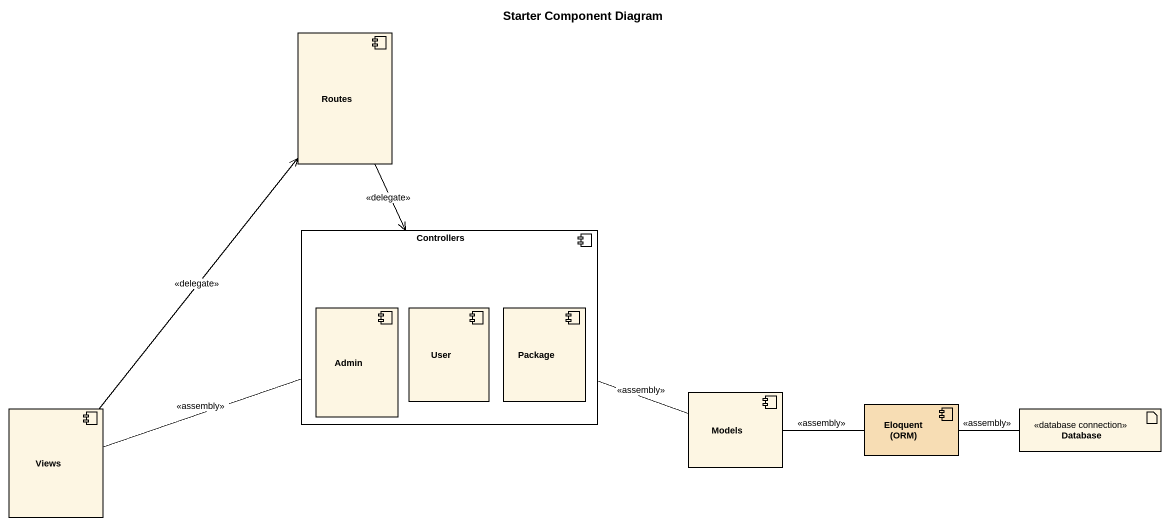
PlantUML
@startuml
title Starter Component Diagram
component Routes
component Controllers {
  component Admin
  component User
  component "Package" as Package_
}
component Models
component "Eloquent (ORM)" as Eloquent_ORM #F7DDB4
component Views
artifact "Database" as Database_ <<database connection>>
Routes --> Controllers : <<delegate>>
Controllers -right- Models : <<assembly>>
Models -right- Eloquent_ORM : <<assembly>>
Eloquent_ORM -right- Database_ : <<assembly>>
Views -up-> Routes : <<delegate>>
Views -right- Controllers : <<assembly>>
@enduml
